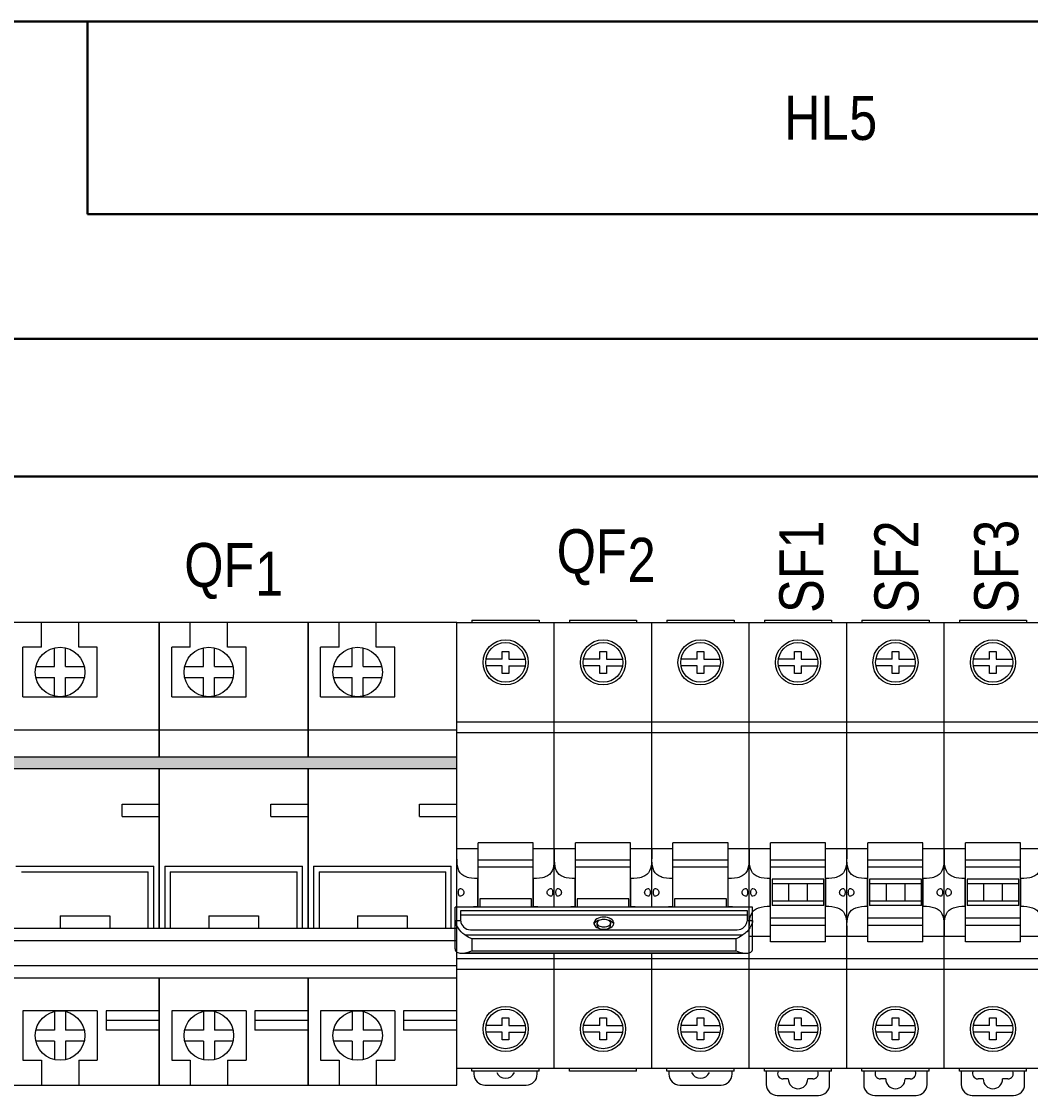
# Model space of a CAD drawing. Header units: millimetres. Extents: x -6000 to 26000, y -6000 to 26000.
# Drawn here: x 98.85 to 124.33, y -4927.49 to -4900.34 of the extents above; entities that cross this region are included whole.
import ezdxf

# ---------------------------------------------------------------- set-up
doc = ezdxf.new("R2010")
doc.units = ezdxf.units.MM
doc.header["$MEASUREMENT"] = 0
for name, color, linetype, lineweight in [('Чертеж и Рисунок_Ном._пера__1', 7, 'Continuous', 15), ('Чертеж и Рисунок_Ном._пера__2', 8, 'Continuous', 15), ('Чертеж и Рисунок_Ном._пера__21', 7, 'Continuous', 30), ('Чертеж и Рисунок_Ном._пера__7', 7, 'Continuous', 15)]:
    doc.layers.add(name, color=color, linetype=linetype, lineweight=lineweight)
doc.styles.add('СГЕНЕРИР_СТИЛЬ_1', font='')
doc.styles.get('СГЕНЕРИР_СТИЛЬ_1').set_extended_font_data('Arial Narrow')

msp = doc.modelspace()

# ---------------------------------------------------------------- hatches: boundary and pattern name
at = {"layer": 'Чертеж и Рисунок_Ном._пера__2', "linetype": 'Continuous', "lineweight": 15}
msp.add_hatch(color=8, dxfattribs=at).paths.add_polyline_path([(98.567, -4918.924), (98.567, -4919.224), (109.843, -4919.224), (109.843, -4918.924)])

# ---------------------------------------------------------------- linework, layer by layer
at = {"layer": 'Чертеж и Рисунок_Ном._пера__2', "color": 8, "linetype": 'Continuous', "lineweight": 15}
for p, q in [((98.567, -4918.924), (109.843, -4918.924)), ((98.567, -4919.224), (109.843, -4919.224))]:
    msp.add_line(p, q, dxfattribs=at)
at = {"layer": 'Чертеж и Рисунок_Ном._пера__21', "color": 7, "linetype": 'Continuous', "lineweight": 30}
for p, q in [((77.532, -4900.341), (161.043, -4900.341)), ((100.509, -4900.341), (138.066, -4900.341)), ((100.509, -4905.209), (100.509, -4900.341)), ((138.066, -4905.209), (100.509, -4905.209)), ((85.187, -4908.361), (153.36, -4908.361)), ((153.36, -4911.838), (85.187, -4911.838))]:
    msp.add_line(p, q, dxfattribs=at)
at = {"layer": 'Чертеж и Рисунок_Ном._пера__7', "color": 7, "linetype": 'Continuous', "lineweight": 15}
for p, q in [((99.35, -4916.159), (99.35, -4915.532)), ((100.29, -4916.159), (100.29, -4915.532)), ((103.109, -4916.159), (103.109, -4915.532)), ((104.048, -4916.159), (104.048, -4915.532)), ((106.867, -4916.159), (106.867, -4915.532)), ((107.807, -4916.159), (107.807, -4915.532)), ((109.843, -4922.724), (109.843, -4915.54)), ((117.229, -4915.54), (109.843, -4915.54)), ((110.225, -4915.47), (110.225, -4915.54)), ((110.225, -4915.47), (111.922, -4915.47)), ((111.922, -4915.47), (111.922, -4915.54)), ((112.305, -4922.724), (112.305, -4915.54)), ((112.687, -4915.47), (112.687, -4915.54)), ((112.687, -4915.47), (114.384, -4915.47)), ((114.384, -4915.47), (114.384, -4915.54)), ((114.767, -4922.724), (114.767, -4915.54)), ((115.149, -4915.47), (115.149, -4915.54)), ((115.149, -4915.47), (116.846, -4915.47)), ((116.846, -4915.47), (116.846, -4915.54)), ((117.229, -4926.807), (117.229, -4915.54)), ((119.691, -4915.54), (117.229, -4915.54)), ((117.229, -4922.724), (117.229, -4915.54)), ((117.611, -4915.47), (117.611, -4915.54)), ((117.611, -4915.47), (119.308, -4915.47)), ((119.308, -4915.47), (119.308, -4915.54)), ((119.691, -4926.807), (119.691, -4915.54)), ((119.691, -4926.807), (119.691, -4915.54)), ((122.153, -4915.54), (119.691, -4915.54)), ((120.073, -4915.47), (120.073, -4915.54)), ((120.073, -4915.47), (121.77, -4915.47)), ((121.77, -4915.47), (121.77, -4915.54)), ((122.153, -4926.807), (122.153, -4915.54)), ((122.153, -4926.807), (122.153, -4915.54)), ((124.615, -4915.54), (122.153, -4915.54)), ((122.536, -4915.47), (122.536, -4915.54)), ((122.536, -4915.47), (124.233, -4915.47)), ((124.233, -4915.47), (124.233, -4915.54)), ((99.35, -4916.159), (98.88, -4916.159)), ((98.88, -4917.412), (98.88, -4916.159)), ((99.681, -4916.646), (99.681, -4916.174)), ((99.959, -4916.646), (99.959, -4916.174)), ((100.759, -4916.159), (100.29, -4916.159)), ((100.759, -4917.412), (100.759, -4916.159)), ((103.109, -4916.159), (102.639, -4916.159)), ((102.639, -4917.412), (102.639, -4916.159)), ((103.439, -4916.646), (103.439, -4916.174)), ((103.718, -4916.646), (103.718, -4916.174)), ((104.518, -4916.159), (104.048, -4916.159)), ((104.518, -4917.412), (104.518, -4916.159)), ((106.867, -4916.159), (106.397, -4916.159)), ((106.397, -4917.412), (106.397, -4916.159)), ((107.198, -4916.646), (107.198, -4916.174)), ((107.476, -4916.646), (107.476, -4916.174)), ((108.277, -4916.159), (107.807, -4916.159)), ((108.277, -4917.412), (108.277, -4916.159)), ((110.99, -4916.458), (110.99, -4916.263)), ((110.99, -4916.263), (111.157, -4916.263)), ((111.157, -4916.263), (111.157, -4916.458)), ((113.452, -4916.458), (113.452, -4916.263)), ((113.452, -4916.263), (113.619, -4916.263)), ((113.619, -4916.263), (113.619, -4916.458)), ((115.914, -4916.458), (115.914, -4916.263)), ((115.914, -4916.263), (116.081, -4916.263)), ((116.081, -4916.263), (116.081, -4916.458)), ((118.376, -4916.458), (118.376, -4916.263)), ((118.376, -4916.263), (118.543, -4916.263)), ((118.543, -4916.263), (118.543, -4916.458)), ((120.839, -4916.458), (120.839, -4916.263)), ((120.839, -4916.263), (121.005, -4916.263)), ((121.005, -4916.263), (121.005, -4916.458)), ((123.301, -4916.458), (123.301, -4916.263)), ((123.301, -4916.263), (123.467, -4916.263)), ((123.467, -4916.263), (123.467, -4916.458)), ((99.209, -4916.646), (99.681, -4916.646)), ((99.371, -4916.646), (99.681, -4916.646)), ((99.959, -4916.646), (100.431, -4916.646)), ((102.968, -4916.646), (103.439, -4916.646)), ((103.13, -4916.646), (103.439, -4916.646)), ((103.718, -4916.646), (104.189, -4916.646)), ((106.726, -4916.646), (107.198, -4916.646)), ((106.888, -4916.646), (107.198, -4916.646)), ((107.476, -4916.646), (107.948, -4916.646)), ((110.99, -4916.458), (110.58, -4916.458)), ((110.99, -4916.625), (110.58, -4916.625)), ((110.99, -4916.82), (110.99, -4916.625)), ((111.157, -4916.458), (111.567, -4916.458)), ((111.157, -4916.625), (111.157, -4916.82)), ((111.157, -4916.625), (111.567, -4916.625)), ((113.452, -4916.458), (113.042, -4916.458)), ((113.452, -4916.625), (113.042, -4916.625)), ((113.452, -4916.82), (113.452, -4916.625)), ((113.619, -4916.458), (114.03, -4916.458)), ((113.619, -4916.625), (113.619, -4916.82)), ((113.619, -4916.625), (114.03, -4916.625)), ((115.914, -4916.458), (115.504, -4916.458)), ((115.914, -4916.625), (115.504, -4916.625)), ((115.914, -4916.82), (115.914, -4916.625)), ((116.081, -4916.458), (116.492, -4916.458)), ((116.081, -4916.625), (116.081, -4916.82)), ((116.081, -4916.625), (116.492, -4916.625)), ((118.376, -4916.458), (117.966, -4916.458)), ((118.376, -4916.625), (117.966, -4916.625)), ((118.376, -4916.82), (118.376, -4916.625)), ((118.543, -4916.458), (118.954, -4916.458)), ((118.543, -4916.625), (118.543, -4916.82)), ((118.543, -4916.625), (118.954, -4916.625)), ((120.839, -4916.458), (120.428, -4916.458)), ((120.839, -4916.625), (120.428, -4916.625)), ((120.839, -4916.82), (120.839, -4916.625)), ((121.005, -4916.458), (121.416, -4916.458)), ((121.005, -4916.625), (121.005, -4916.82)), ((121.005, -4916.625), (121.416, -4916.625)), ((123.301, -4916.458), (122.89, -4916.458)), ((123.301, -4916.625), (122.89, -4916.625)), ((123.301, -4916.82), (123.301, -4916.625)), ((123.467, -4916.458), (123.878, -4916.458)), ((123.467, -4916.625), (123.467, -4916.82)), ((123.467, -4916.625), (123.878, -4916.625)), ((99.209, -4916.924), (99.681, -4916.924)), ((99.681, -4917.396), (99.681, -4916.924)), ((99.959, -4917.396), (99.959, -4916.924)), ((99.959, -4916.924), (100.431, -4916.924)), ((102.968, -4916.924), (103.439, -4916.924)), ((103.439, -4917.396), (103.439, -4916.924)), ((103.718, -4917.396), (103.718, -4916.924)), ((103.718, -4916.924), (104.189, -4916.924)), ((106.726, -4916.924), (107.198, -4916.924)), ((107.198, -4917.396), (107.198, -4916.924)), ((107.476, -4917.396), (107.476, -4916.924)), ((107.476, -4916.924), (107.948, -4916.924)), ((111.157, -4916.82), (110.99, -4916.82)), ((113.619, -4916.82), (113.452, -4916.82)), ((116.081, -4916.82), (115.914, -4916.82)), ((118.543, -4916.82), (118.376, -4916.82)), ((121.005, -4916.82), (120.839, -4916.82)), ((123.467, -4916.82), (123.301, -4916.82)), ((98.88, -4917.412), (100.759, -4917.412)), ((102.639, -4917.412), (104.518, -4917.412)), ((106.397, -4917.412), (108.277, -4917.412)), ((109.843, -4918.044), (117.229, -4918.044)), ((117.229, -4918.044), (119.691, -4918.044)), ((119.691, -4918.044), (122.153, -4918.044)), ((122.153, -4918.044), (124.615, -4918.044)), ((98.567, -4918.247), (102.326, -4918.247)), ((102.326, -4918.247), (106.084, -4918.247)), ((106.084, -4918.247), (109.843, -4918.247)), ((117.229, -4918.322), (109.843, -4918.322)), ((119.691, -4918.322), (117.229, -4918.322)), ((122.153, -4918.322), (119.691, -4918.322)), ((124.615, -4918.322), (122.153, -4918.322)), ((101.386, -4920.126), (102.326, -4920.126)), ((105.144, -4920.126), (106.084, -4920.126)), ((108.903, -4920.126), (109.843, -4920.126)), ((101.386, -4920.439), (102.326, -4920.439)), ((105.144, -4920.439), (106.084, -4920.439)), ((108.903, -4920.439), (109.843, -4920.439)), ((109.843, -4921.241), (110.378, -4921.241)), ((110.378, -4922.724), (110.378, -4921.103)), ((111.769, -4921.103), (110.378, -4921.103)), ((111.769, -4922.724), (111.769, -4921.103)), ((111.769, -4921.241), (112.84, -4921.241)), ((112.84, -4922.724), (112.84, -4921.103)), ((114.231, -4921.103), (112.84, -4921.103)), ((114.231, -4922.724), (114.231, -4921.103)), ((114.231, -4921.241), (115.302, -4921.241)), ((116.693, -4921.103), (115.302, -4921.103)), ((115.302, -4922.724), (115.302, -4921.103)), ((116.693, -4922.724), (116.693, -4921.103)), ((116.693, -4921.241), (117.229, -4921.241)), ((117.229, -4921.241), (117.764, -4921.241)), ((117.764, -4923.606), (117.764, -4921.103)), ((119.155, -4921.103), (117.764, -4921.103)), ((119.155, -4923.606), (119.155, -4921.103)), ((119.155, -4921.241), (119.691, -4921.241)), ((119.691, -4921.241), (120.226, -4921.241)), ((120.226, -4923.606), (120.226, -4921.103)), ((121.617, -4921.103), (120.226, -4921.103)), ((121.617, -4923.606), (121.617, -4921.103)), ((121.617, -4921.241), (122.153, -4921.241)), ((122.153, -4921.241), (122.689, -4921.241)), ((122.689, -4923.606), (122.689, -4921.103)), ((124.08, -4921.103), (122.689, -4921.103)), ((124.08, -4923.606), (124.08, -4921.103)), ((124.08, -4921.241), (124.615, -4921.241)), ((110.378, -4921.535), (111.769, -4921.535)), ((112.84, -4921.535), (114.231, -4921.535)), ((115.302, -4921.535), (116.693, -4921.535)), ((117.764, -4921.535), (119.155, -4921.535)), ((120.226, -4921.535), (121.617, -4921.535)), ((122.689, -4921.535), (124.08, -4921.535)), ((98.706, -4921.692), (102.186, -4921.692)), ((98.845, -4921.831), (102.047, -4921.831)), ((102.465, -4921.692), (105.945, -4921.692)), ((102.604, -4921.831), (105.806, -4921.831)), ((106.223, -4921.692), (109.703, -4921.692)), ((106.363, -4921.831), (109.564, -4921.831)), ((110.378, -4921.707), (111.769, -4921.707)), ((112.84, -4921.707), (114.231, -4921.707)), ((115.302, -4921.707), (116.693, -4921.707)), ((117.764, -4921.707), (119.155, -4921.707)), ((120.226, -4921.707), (121.617, -4921.707)), ((122.689, -4921.707), (124.08, -4921.707)), ((110.371, -4922.703), (110.371, -4922.006)), ((110.378, -4922.006), (110.371, -4922.006)), ((111.776, -4922.006), (111.769, -4922.006)), ((111.776, -4922.703), (111.776, -4922.006)), ((112.833, -4922.703), (112.833, -4922.006)), ((112.84, -4922.006), (112.833, -4922.006)), ((114.238, -4922.006), (114.231, -4922.006)), ((114.238, -4922.703), (114.238, -4922.006)), ((115.302, -4922.006), (115.295, -4922.006)), ((115.295, -4922.703), (115.295, -4922.006)), ((116.7, -4922.006), (116.693, -4922.006)), ((116.7, -4922.703), (116.7, -4922.006)), ((117.757, -4922.703), (117.757, -4922.006)), ((117.764, -4922.006), (117.757, -4922.006)), ((117.806, -4922.021), (117.806, -4922.139)), ((119.114, -4922.021), (117.806, -4922.021)), ((117.806, -4922.139), (117.806, -4922.688)), ((117.973, -4922.139), (117.806, -4922.139)), ((118.696, -4922.139), (117.973, -4922.139)), ((118.223, -4922.139), (118.224, -4922.57)), ((119.114, -4922.139), (118.696, -4922.139)), ((118.696, -4922.139), (118.696, -4922.57)), ((119.114, -4922.139), (119.114, -4922.021)), ((119.114, -4922.688), (119.114, -4922.139)), ((119.162, -4922.006), (119.155, -4922.006)), ((119.162, -4922.703), (119.162, -4922.006)), ((120.22, -4922.703), (120.22, -4922.006)), ((120.226, -4922.006), (120.22, -4922.006)), ((120.268, -4922.021), (120.268, -4922.139)), ((121.576, -4922.021), (120.268, -4922.021)), ((120.268, -4922.139), (120.268, -4922.688)), ((120.435, -4922.139), (120.268, -4922.139)), ((121.158, -4922.139), (120.435, -4922.139)), ((120.685, -4922.139), (120.686, -4922.57)), ((121.576, -4922.139), (121.158, -4922.139)), ((121.158, -4922.139), (121.158, -4922.57)), ((121.576, -4922.139), (121.576, -4922.021)), ((121.576, -4922.688), (121.576, -4922.139)), ((121.624, -4922.006), (121.617, -4922.006)), ((121.624, -4922.703), (121.624, -4922.006)), ((122.682, -4922.703), (122.682, -4922.006)), ((122.689, -4922.006), (122.682, -4922.006)), ((122.73, -4922.021), (122.73, -4922.139)), ((124.038, -4922.021), (122.73, -4922.021)), ((122.73, -4922.139), (122.73, -4922.688)), ((122.897, -4922.139), (122.73, -4922.139)), ((123.621, -4922.139), (122.897, -4922.139)), ((123.148, -4922.139), (123.148, -4922.57)), ((123.621, -4922.139), (123.62, -4922.57)), ((124.038, -4922.139), (123.621, -4922.139)), ((124.038, -4922.139), (124.038, -4922.021)), ((124.038, -4922.688), (124.038, -4922.139)), ((124.086, -4922.006), (124.08, -4922.006)), ((124.086, -4922.703), (124.086, -4922.006)), ((110.42, -4922.516), (110.42, -4922.724)), ((111.727, -4922.516), (110.42, -4922.516)), ((111.727, -4922.724), (111.727, -4922.516)), ((114.19, -4922.516), (112.882, -4922.516)), ((112.882, -4922.516), (112.882, -4922.724)), ((114.19, -4922.724), (114.19, -4922.516)), ((116.652, -4922.516), (115.344, -4922.516)), ((115.344, -4922.516), (115.344, -4922.724)), ((116.652, -4922.724), (116.652, -4922.516)), ((117.806, -4922.57), (119.114, -4922.57)), ((119.114, -4922.688), (117.806, -4922.688)), ((120.268, -4922.57), (121.576, -4922.57)), ((121.576, -4922.688), (120.268, -4922.688)), ((122.73, -4922.57), (124.038, -4922.57)), ((124.038, -4922.688), (122.73, -4922.688)), ((99.82, -4922.945), (101.073, -4922.945)), ((99.82, -4922.945), (99.82, -4923.258)), ((101.073, -4922.945), (101.073, -4923.258)), ((103.578, -4922.945), (104.831, -4922.945)), ((103.578, -4922.945), (103.578, -4923.258)), ((104.831, -4922.945), (104.831, -4923.258)), ((107.337, -4922.945), (108.59, -4922.945)), ((107.337, -4922.945), (107.337, -4923.258)), ((108.59, -4922.945), (108.59, -4923.258)), ((109.801, -4923.779), (109.801, -4922.724)), ((117.312, -4922.724), (109.801, -4922.724)), ((109.94, -4923.084), (109.94, -4922.809)), ((109.94, -4922.809), (117.173, -4922.809)), ((109.94, -4922.919), (117.173, -4922.919)), ((110.371, -4922.703), (110.378, -4922.703)), ((111.769, -4922.703), (111.776, -4922.703)), ((112.833, -4922.703), (112.84, -4922.703)), ((114.231, -4922.703), (114.238, -4922.703)), ((115.295, -4922.703), (115.302, -4922.703)), ((116.693, -4922.703), (116.7, -4922.703)), ((117.173, -4922.809), (117.173, -4923.084)), ((117.312, -4923.779), (117.312, -4922.724)), ((117.757, -4922.703), (117.764, -4922.703)), ((119.155, -4922.703), (119.162, -4922.703)), ((120.22, -4922.703), (120.226, -4922.703)), ((121.617, -4922.703), (121.624, -4922.703)), ((122.682, -4922.703), (122.689, -4922.703)), ((124.08, -4922.703), (124.086, -4922.703)), ((109.801, -4923.066), (109.94, -4923.066)), ((113.39, -4923.188), (113.39, -4923.133)), ((113.724, -4923.188), (113.724, -4923.133)), ((117.173, -4923.066), (117.312, -4923.066)), ((119.155, -4923.005), (117.764, -4923.005)), ((117.764, -4923.181), (119.155, -4923.181)), ((121.617, -4923.005), (120.226, -4923.005)), ((120.226, -4923.181), (121.617, -4923.181)), ((124.08, -4923.005), (122.689, -4923.005)), ((122.689, -4923.181), (124.08, -4923.181)), ((98.567, -4923.258), (109.843, -4923.258)), ((110.044, -4923.429), (117.069, -4923.429)), ((110.19, -4923.301), (116.923, -4923.301)), ((117.764, -4923.468), (117.229, -4923.468)), ((119.691, -4923.468), (119.155, -4923.468)), ((120.226, -4923.468), (119.691, -4923.468)), ((122.153, -4923.468), (121.617, -4923.468)), ((122.689, -4923.468), (122.153, -4923.468)), ((124.615, -4923.468), (124.08, -4923.468)), ((98.567, -4923.571), (109.843, -4923.571)), ((110.218, -4923.527), (110.218, -4923.832)), ((116.895, -4923.527), (110.218, -4923.527)), ((116.895, -4923.832), (116.895, -4923.527)), ((119.155, -4923.606), (117.764, -4923.606)), ((121.617, -4923.606), (120.226, -4923.606)), ((124.08, -4923.606), (122.689, -4923.606)), ((109.843, -4926.807), (109.843, -4923.858)), ((109.843, -4924.025), (117.229, -4924.025)), ((109.952, -4923.889), (110.044, -4923.883)), ((109.952, -4923.889), (117.161, -4923.889)), ((110.044, -4923.883), (117.069, -4923.883)), ((110.218, -4923.832), (116.895, -4923.832)), ((112.305, -4926.807), (112.305, -4923.889)), ((114.767, -4926.807), (114.767, -4923.889)), ((117.229, -4926.807), (117.229, -4923.881)), ((117.229, -4924.025), (119.691, -4924.025)), ((119.691, -4924.025), (122.153, -4924.025)), ((122.153, -4924.025), (124.615, -4924.025)), ((98.567, -4924.198), (109.843, -4924.198)), ((117.229, -4924.303), (109.843, -4924.303)), ((119.691, -4924.303), (117.229, -4924.303)), ((122.153, -4924.303), (119.691, -4924.303)), ((124.615, -4924.303), (122.153, -4924.303)), ((98.567, -4924.511), (109.843, -4924.511)), ((98.88, -4925.346), (98.88, -4926.599)), ((100.759, -4925.346), (98.88, -4925.346)), ((99.681, -4925.362), (99.681, -4925.834)), ((99.959, -4925.362), (99.959, -4925.834)), ((100.759, -4925.346), (100.759, -4926.599)), ((102.326, -4925.346), (100.981, -4925.346)), ((100.981, -4925.346), (100.981, -4925.834)), ((102.639, -4925.346), (102.639, -4926.599)), ((104.518, -4925.346), (102.639, -4925.346)), ((103.439, -4925.362), (103.439, -4925.834)), ((103.718, -4925.362), (103.718, -4925.834)), ((104.518, -4925.346), (104.518, -4926.599)), ((106.084, -4925.346), (104.74, -4925.346)), ((104.74, -4925.346), (104.74, -4925.834)), ((106.397, -4925.346), (106.397, -4926.599)), ((108.277, -4925.346), (106.397, -4925.346)), ((107.198, -4925.362), (107.198, -4925.834)), ((107.476, -4925.362), (107.476, -4925.834)), ((108.277, -4925.346), (108.277, -4926.599)), ((109.843, -4925.346), (108.499, -4925.346)), ((108.499, -4925.346), (108.499, -4925.834)), ((102.326, -4925.59), (100.981, -4925.59)), ((106.084, -4925.59), (104.74, -4925.59)), ((109.843, -4925.59), (108.499, -4925.59)), ((110.99, -4925.527), (111.157, -4925.527)), ((110.99, -4925.722), (110.99, -4925.527)), ((111.157, -4925.527), (111.157, -4925.722)), ((113.452, -4925.527), (113.619, -4925.527)), ((113.452, -4925.722), (113.452, -4925.527)), ((113.619, -4925.527), (113.619, -4925.722)), ((115.914, -4925.527), (116.081, -4925.527)), ((115.914, -4925.722), (115.914, -4925.527)), ((116.081, -4925.527), (116.081, -4925.722)), ((118.376, -4925.527), (118.543, -4925.527)), ((118.376, -4925.722), (118.376, -4925.527)), ((118.543, -4925.527), (118.543, -4925.722)), ((120.839, -4925.527), (121.005, -4925.527)), ((120.839, -4925.722), (120.839, -4925.527)), ((121.005, -4925.527), (121.005, -4925.722)), ((123.301, -4925.527), (123.467, -4925.527)), ((123.301, -4925.722), (123.301, -4925.527)), ((123.467, -4925.527), (123.467, -4925.722)), ((99.681, -4925.834), (99.209, -4925.834)), ((100.431, -4925.834), (99.959, -4925.834)), ((102.326, -4925.834), (100.981, -4925.834)), ((103.439, -4925.834), (102.968, -4925.834)), ((104.189, -4925.834), (103.718, -4925.834)), ((106.084, -4925.834), (104.74, -4925.834)), ((107.198, -4925.834), (106.726, -4925.834)), ((107.948, -4925.834), (107.476, -4925.834)), ((109.843, -4925.834), (108.499, -4925.834)), ((110.99, -4925.722), (110.58, -4925.722)), ((110.99, -4925.889), (110.58, -4925.889)), ((110.99, -4926.084), (110.99, -4925.889)), ((111.157, -4925.722), (111.567, -4925.722)), ((111.157, -4925.889), (111.567, -4925.889)), ((111.157, -4925.889), (111.157, -4926.084)), ((113.452, -4925.722), (113.042, -4925.722)), ((113.452, -4925.889), (113.042, -4925.889)), ((113.452, -4926.084), (113.452, -4925.889)), ((113.619, -4925.722), (114.03, -4925.722)), ((113.619, -4925.889), (114.03, -4925.889)), ((113.619, -4925.889), (113.619, -4926.084)), ((115.914, -4925.722), (115.504, -4925.722)), ((115.914, -4925.889), (115.504, -4925.889)), ((115.914, -4926.084), (115.914, -4925.889)), ((116.081, -4925.722), (116.492, -4925.722)), ((116.081, -4925.889), (116.492, -4925.889)), ((116.081, -4925.889), (116.081, -4926.084)), ((118.376, -4925.722), (117.966, -4925.722)), ((118.376, -4925.889), (117.966, -4925.889)), ((118.376, -4926.084), (118.376, -4925.889)), ((118.543, -4925.722), (118.954, -4925.722)), ((118.543, -4925.889), (118.954, -4925.889)), ((118.543, -4925.889), (118.543, -4926.084)), ((120.839, -4925.722), (120.428, -4925.722)), ((120.839, -4925.889), (120.428, -4925.889)), ((120.839, -4926.084), (120.839, -4925.889)), ((121.005, -4925.722), (121.416, -4925.722)), ((121.005, -4925.889), (121.416, -4925.889)), ((121.005, -4925.889), (121.005, -4926.084)), ((123.301, -4925.722), (122.89, -4925.722)), ((123.301, -4925.889), (122.89, -4925.889)), ((123.301, -4926.084), (123.301, -4925.889)), ((123.467, -4925.722), (123.878, -4925.722)), ((123.467, -4925.889), (123.878, -4925.889)), ((123.467, -4925.889), (123.467, -4926.084)), ((99.681, -4926.112), (99.209, -4926.112)), ((99.681, -4926.112), (99.681, -4926.584)), ((99.959, -4926.112), (99.959, -4926.584)), ((100.269, -4926.112), (99.959, -4926.112)), ((100.431, -4926.112), (99.959, -4926.112)), ((103.439, -4926.112), (102.968, -4926.112)), ((103.439, -4926.112), (103.439, -4926.584)), ((103.718, -4926.112), (103.718, -4926.584)), ((104.027, -4926.112), (103.718, -4926.112)), ((104.189, -4926.112), (103.718, -4926.112)), ((107.198, -4926.112), (106.726, -4926.112)), ((107.198, -4926.112), (107.198, -4926.584)), ((107.476, -4926.112), (107.476, -4926.584)), ((107.786, -4926.112), (107.476, -4926.112)), ((107.948, -4926.112), (107.476, -4926.112)), ((111.157, -4926.084), (110.99, -4926.084)), ((113.619, -4926.084), (113.452, -4926.084)), ((116.081, -4926.084), (115.914, -4926.084)), ((118.543, -4926.084), (118.376, -4926.084)), ((121.005, -4926.084), (120.839, -4926.084)), ((123.467, -4926.084), (123.301, -4926.084)), ((98.88, -4926.599), (99.35, -4926.599)), ((99.35, -4926.599), (99.35, -4927.226)), ((100.29, -4926.599), (100.759, -4926.599)), ((100.29, -4926.599), (100.29, -4927.226)), ((102.639, -4926.599), (103.109, -4926.599)), ((103.109, -4926.599), (103.109, -4927.226)), ((104.048, -4926.599), (104.518, -4926.599)), ((104.048, -4926.599), (104.048, -4927.226)), ((106.397, -4926.599), (106.867, -4926.599)), ((106.867, -4926.599), (106.867, -4927.226)), ((107.807, -4926.599), (108.277, -4926.599)), ((107.807, -4926.599), (107.807, -4927.226)), ((117.229, -4926.807), (109.843, -4926.807)), ((110.225, -4926.877), (110.225, -4926.807)), ((111.922, -4926.877), (110.225, -4926.877)), ((110.274, -4926.877), (110.274, -4926.946)), ((111.874, -4926.946), (111.874, -4926.877)), ((111.922, -4926.877), (111.922, -4926.807)), ((112.687, -4926.877), (112.687, -4926.807)), ((114.384, -4926.877), (112.687, -4926.877)), ((114.384, -4926.877), (114.384, -4926.807)), ((115.149, -4926.877), (115.149, -4926.807)), ((116.846, -4926.877), (115.149, -4926.877)), ((115.198, -4926.877), (115.198, -4926.946)), ((116.798, -4926.946), (116.798, -4926.877)), ((116.846, -4926.877), (116.846, -4926.807)), ((119.691, -4926.807), (117.229, -4926.807)), ((117.611, -4926.877), (117.611, -4926.807)), ((119.308, -4926.877), (117.611, -4926.877)), ((117.66, -4926.877), (117.66, -4927.21)), ((119.26, -4927.21), (119.26, -4926.877)), ((119.308, -4926.877), (119.308, -4926.807)), ((122.153, -4926.807), (119.691, -4926.807)), ((120.073, -4926.877), (120.073, -4926.807)), ((121.77, -4926.877), (120.073, -4926.877)), ((120.122, -4926.877), (120.122, -4927.21)), ((121.722, -4927.21), (121.722, -4926.877)), ((121.77, -4926.877), (121.77, -4926.807)), ((124.615, -4926.807), (122.153, -4926.807)), ((122.536, -4926.877), (122.536, -4926.807)), ((124.233, -4926.877), (122.536, -4926.877)), ((122.584, -4926.877), (122.584, -4927.21)), ((124.184, -4927.21), (124.184, -4926.877)), ((124.233, -4926.877), (124.233, -4926.807)), ((110.552, -4927.224), (111.595, -4927.224)), ((115.476, -4927.224), (116.519, -4927.224)), ((118.214, -4927.071), (118.084, -4927.071)), ((118.835, -4927.071), (118.706, -4927.071)), ((120.676, -4927.071), (120.546, -4927.071)), ((121.298, -4927.071), (121.168, -4927.071)), ((123.138, -4927.071), (123.008, -4927.071)), ((123.76, -4927.071), (123.63, -4927.071)), ((117.938, -4927.489), (118.982, -4927.489)), ((120.4, -4927.489), (121.444, -4927.489)), ((122.862, -4927.489), (123.906, -4927.489))]:
    msp.add_line(p, q, dxfattribs=at)
for points in [[(102.326, -4918.924), (102.326, -4915.532), (98.567, -4915.532), (98.567, -4927.226), (102.326, -4927.226), (102.326, -4924.511)], [(106.084, -4918.924), (106.084, -4915.532), (102.326, -4915.532), (102.326, -4918.924)], [(106.084, -4924.511), (106.084, -4927.226), (109.843, -4927.226), (109.843, -4915.532), (106.084, -4915.532), (106.084, -4918.924)], [(102.326, -4923.258), (102.326, -4919.224)], [(102.326, -4919.224), (102.326, -4923.258)], [(106.084, -4923.258), (106.084, -4919.224)], [(106.084, -4919.224), (106.084, -4923.258)], [(101.386, -4920.439), (101.386, -4920.126)], [(105.144, -4920.439), (105.144, -4920.126)], [(108.903, -4920.439), (108.903, -4920.126)], [(102.047, -4923.258), (102.047, -4921.831)], [(102.186, -4923.258), (102.186, -4921.692)], [(102.465, -4921.692), (102.465, -4923.258)], [(102.604, -4921.831), (102.604, -4923.258)], [(105.806, -4923.258), (105.806, -4921.831)], [(105.945, -4923.258), (105.945, -4921.692)], [(106.223, -4921.692), (106.223, -4923.258)], [(106.363, -4921.831), (106.363, -4923.258)], [(109.564, -4923.258), (109.564, -4921.831)], [(109.703, -4923.258), (109.703, -4921.692)], [(102.326, -4924.511), (102.326, -4927.226), (106.084, -4927.226), (106.084, -4924.511)]]:
    msp.add_lwpolyline(points, dxfattribs=at)
at = {"layer": 'Чертеж и Рисунок_Ном._пера__7', "color": 7, "linetype": 'Continuous', "lineweight": 15, "flags": 128}
for points in [[(110.371, -4922.006), (110.292, -4922.003), (110.215, -4921.996), (110.143, -4921.983), (110.108, -4921.974), (110.076, -4921.964), (110.017, -4921.937), (109.968, -4921.902), (109.928, -4921.86), (109.897, -4921.809), (109.876, -4921.752), (109.861, -4921.689), (109.852, -4921.621), (109.847, -4921.55), (109.844, -4921.475), (109.843, -4921.399), (109.843, -4921.32), (109.843, -4921.241)], [(112.305, -4921.241), (112.305, -4921.32), (112.304, -4921.399), (112.303, -4921.475), (112.301, -4921.55), (112.296, -4921.621), (112.286, -4921.689), (112.272, -4921.752), (112.25, -4921.809), (112.22, -4921.86), (112.18, -4921.902), (112.13, -4921.937), (112.072, -4921.964), (112.039, -4921.974), (112.005, -4921.983), (111.932, -4921.996), (111.855, -4922.003), (111.776, -4922.006)], [(112.833, -4922.006), (112.754, -4922.003), (112.677, -4921.996), (112.605, -4921.983), (112.57, -4921.974), (112.538, -4921.964), (112.479, -4921.937), (112.43, -4921.902), (112.39, -4921.86), (112.36, -4921.809), (112.338, -4921.752), (112.323, -4921.689), (112.314, -4921.621), (112.309, -4921.55), (112.306, -4921.475), (112.305, -4921.399), (112.305, -4921.32), (112.305, -4921.241)], [(114.767, -4921.241), (114.767, -4921.32), (114.767, -4921.399), (114.765, -4921.475), (114.763, -4921.55), (114.758, -4921.621), (114.748, -4921.689), (114.734, -4921.752), (114.712, -4921.809), (114.682, -4921.86), (114.642, -4921.902), (114.592, -4921.937), (114.534, -4921.964), (114.501, -4921.974), (114.467, -4921.983), (114.394, -4921.996), (114.317, -4922.003), (114.238, -4922.006)], [(115.295, -4922.006), (115.216, -4922.003), (115.139, -4921.996), (115.067, -4921.983), (115.032, -4921.974), (115, -4921.964), (114.941, -4921.937), (114.892, -4921.902), (114.852, -4921.86), (114.822, -4921.809), (114.8, -4921.752), (114.785, -4921.689), (114.776, -4921.621), (114.771, -4921.55), (114.768, -4921.475), (114.767, -4921.399), (114.767, -4921.32), (114.767, -4921.241)], [(117.229, -4921.241), (117.229, -4921.32), (117.229, -4921.399), (117.228, -4921.475), (117.225, -4921.55), (117.22, -4921.621), (117.21, -4921.689), (117.196, -4921.752), (117.174, -4921.809), (117.144, -4921.86), (117.104, -4921.902), (117.054, -4921.937), (116.996, -4921.964), (116.963, -4921.974), (116.929, -4921.983), (116.856, -4921.996), (116.779, -4922.003), (116.7, -4922.006)], [(117.757, -4922.006), (117.678, -4922.003), (117.602, -4921.996), (117.529, -4921.983), (117.495, -4921.974), (117.462, -4921.964), (117.403, -4921.937), (117.354, -4921.902), (117.314, -4921.86), (117.284, -4921.809), (117.262, -4921.752), (117.247, -4921.689), (117.238, -4921.621), (117.233, -4921.55), (117.23, -4921.475), (117.229, -4921.399), (117.229, -4921.241)], [(119.691, -4921.241), (119.691, -4921.399), (119.69, -4921.475), (119.687, -4921.55), (119.682, -4921.621), (119.673, -4921.689), (119.658, -4921.752), (119.636, -4921.809), (119.606, -4921.86), (119.566, -4921.902), (119.516, -4921.937), (119.458, -4921.964), (119.425, -4921.974), (119.391, -4921.983), (119.318, -4921.996), (119.241, -4922.003), (119.162, -4922.006)], [(120.22, -4922.006), (120.141, -4922.003), (120.064, -4921.996), (119.991, -4921.983), (119.957, -4921.974), (119.924, -4921.964), (119.865, -4921.937), (119.816, -4921.902), (119.776, -4921.86), (119.746, -4921.809), (119.724, -4921.752), (119.709, -4921.689), (119.7, -4921.621), (119.695, -4921.55), (119.692, -4921.475), (119.691, -4921.399), (119.691, -4921.241)], [(122.153, -4921.241), (122.153, -4921.399), (122.152, -4921.475), (122.149, -4921.55), (122.144, -4921.621), (122.135, -4921.689), (122.12, -4921.752), (122.098, -4921.809), (122.068, -4921.86), (122.028, -4921.902), (121.979, -4921.937), (121.92, -4921.964), (121.887, -4921.974), (121.853, -4921.983), (121.78, -4921.996), (121.703, -4922.003), (121.624, -4922.006)], [(122.682, -4922.006), (122.603, -4922.003), (122.526, -4921.996), (122.453, -4921.983), (122.419, -4921.974), (122.386, -4921.964), (122.327, -4921.937), (122.278, -4921.902), (122.238, -4921.86), (122.208, -4921.809), (122.186, -4921.752), (122.171, -4921.689), (122.162, -4921.621), (122.157, -4921.55), (122.154, -4921.475), (122.153, -4921.399), (122.153, -4921.241)], [(124.615, -4921.241), (124.615, -4921.399), (124.614, -4921.475), (124.611, -4921.55), (124.606, -4921.621), (124.597, -4921.689), (124.582, -4921.752), (124.56, -4921.809), (124.53, -4921.86), (124.49, -4921.902), (124.441, -4921.937), (124.382, -4921.964), (124.349, -4921.974), (124.315, -4921.983), (124.242, -4921.996), (124.165, -4922.003), (124.086, -4922.006)], [(109.883, -4922.354), (109.884, -4922.334), (109.887, -4922.315), (109.891, -4922.297), (109.897, -4922.283), (109.905, -4922.271), (109.914, -4922.263), (109.925, -4922.259), (109.936, -4922.257)], [(109.936, -4922.452), (109.925, -4922.45), (109.914, -4922.446), (109.905, -4922.438), (109.897, -4922.426), (109.891, -4922.412), (109.887, -4922.394), (109.884, -4922.375), (109.883, -4922.354)], [(109.936, -4922.257), (109.963, -4922.264), (109.976, -4922.272), (109.989, -4922.282), (110.002, -4922.296), (110.012, -4922.313), (110.02, -4922.333), (110.023, -4922.354)], [(110.023, -4922.354), (110.02, -4922.376), (110.012, -4922.396), (110.002, -4922.413), (109.989, -4922.427), (109.976, -4922.437), (109.963, -4922.445), (109.936, -4922.452)], [(112.125, -4922.354), (112.127, -4922.333), (112.135, -4922.313), (112.146, -4922.296), (112.158, -4922.282), (112.171, -4922.272), (112.185, -4922.264), (112.211, -4922.257)], [(112.211, -4922.452), (112.185, -4922.445), (112.171, -4922.437), (112.158, -4922.427), (112.146, -4922.413), (112.135, -4922.396), (112.127, -4922.376), (112.125, -4922.354)], [(112.211, -4922.257), (112.223, -4922.259), (112.233, -4922.263), (112.242, -4922.271), (112.25, -4922.283), (112.256, -4922.297), (112.261, -4922.315), (112.263, -4922.334), (112.264, -4922.354)], [(112.264, -4922.354), (112.263, -4922.375), (112.261, -4922.394), (112.256, -4922.412), (112.25, -4922.426), (112.242, -4922.438), (112.233, -4922.446), (112.223, -4922.45), (112.211, -4922.452)], [(112.345, -4922.354), (112.346, -4922.334), (112.349, -4922.315), (112.353, -4922.297), (112.359, -4922.283), (112.367, -4922.271), (112.376, -4922.263), (112.387, -4922.259), (112.398, -4922.257)], [(112.398, -4922.452), (112.387, -4922.45), (112.376, -4922.446), (112.367, -4922.438), (112.359, -4922.426), (112.353, -4922.412), (112.349, -4922.394), (112.346, -4922.375), (112.345, -4922.354)], [(112.398, -4922.257), (112.425, -4922.264), (112.438, -4922.272), (112.451, -4922.282), (112.464, -4922.296), (112.474, -4922.313), (112.482, -4922.333), (112.485, -4922.354)], [(112.485, -4922.354), (112.482, -4922.376), (112.474, -4922.396), (112.464, -4922.413), (112.451, -4922.427), (112.438, -4922.437), (112.425, -4922.445), (112.398, -4922.452)], [(114.587, -4922.354), (114.589, -4922.333), (114.597, -4922.313), (114.608, -4922.296), (114.62, -4922.282), (114.633, -4922.272), (114.647, -4922.264), (114.673, -4922.257)], [(114.673, -4922.452), (114.647, -4922.445), (114.633, -4922.437), (114.62, -4922.427), (114.608, -4922.413), (114.597, -4922.396), (114.589, -4922.376), (114.587, -4922.354)], [(114.673, -4922.257), (114.685, -4922.259), (114.695, -4922.263), (114.704, -4922.271), (114.712, -4922.283), (114.718, -4922.297), (114.723, -4922.315), (114.725, -4922.334), (114.726, -4922.354)], [(114.726, -4922.354), (114.725, -4922.375), (114.723, -4922.394), (114.718, -4922.412), (114.712, -4922.426), (114.704, -4922.438), (114.695, -4922.446), (114.685, -4922.45), (114.673, -4922.452)], [(114.807, -4922.354), (114.808, -4922.334), (114.811, -4922.315), (114.815, -4922.297), (114.822, -4922.283), (114.829, -4922.271), (114.839, -4922.263), (114.849, -4922.259), (114.86, -4922.257)], [(114.86, -4922.452), (114.849, -4922.45), (114.839, -4922.446), (114.829, -4922.438), (114.822, -4922.426), (114.815, -4922.412), (114.811, -4922.394), (114.808, -4922.375), (114.807, -4922.354)], [(114.86, -4922.257), (114.887, -4922.264), (114.9, -4922.272), (114.914, -4922.282), (114.926, -4922.296), (114.937, -4922.313), (114.944, -4922.333), (114.947, -4922.354)], [(114.947, -4922.354), (114.944, -4922.376), (114.937, -4922.396), (114.926, -4922.413), (114.914, -4922.427), (114.9, -4922.437), (114.887, -4922.445), (114.86, -4922.452)], [(117.049, -4922.354), (117.052, -4922.333), (117.059, -4922.313), (117.07, -4922.296), (117.082, -4922.282), (117.095, -4922.272), (117.109, -4922.264), (117.135, -4922.257)], [(117.135, -4922.452), (117.109, -4922.445), (117.095, -4922.437), (117.082, -4922.427), (117.07, -4922.413), (117.059, -4922.396), (117.052, -4922.376), (117.049, -4922.354)], [(117.135, -4922.257), (117.147, -4922.259), (117.157, -4922.263), (117.166, -4922.271), (117.174, -4922.283), (117.18, -4922.297), (117.185, -4922.315), (117.188, -4922.334), (117.188, -4922.354)], [(117.188, -4922.354), (117.188, -4922.375), (117.185, -4922.394), (117.18, -4922.412), (117.174, -4922.426), (117.166, -4922.438), (117.157, -4922.446), (117.147, -4922.45), (117.135, -4922.452)], [(117.269, -4922.354), (117.27, -4922.334), (117.273, -4922.315), (117.277, -4922.297), (117.284, -4922.283), (117.291, -4922.271), (117.301, -4922.263), (117.311, -4922.259), (117.322, -4922.257)], [(117.322, -4922.452), (117.311, -4922.45), (117.301, -4922.446), (117.291, -4922.438), (117.284, -4922.426), (117.277, -4922.412), (117.273, -4922.394), (117.27, -4922.375), (117.269, -4922.354)], [(117.322, -4922.257), (117.349, -4922.264), (117.362, -4922.272), (117.376, -4922.282), (117.388, -4922.296), (117.399, -4922.313), (117.406, -4922.333), (117.409, -4922.354)], [(117.409, -4922.354), (117.406, -4922.376), (117.399, -4922.396), (117.388, -4922.413), (117.376, -4922.427), (117.362, -4922.437), (117.349, -4922.445), (117.322, -4922.452)], [(119.511, -4922.354), (119.514, -4922.333), (119.521, -4922.313), (119.532, -4922.296), (119.544, -4922.282), (119.557, -4922.272), (119.571, -4922.264), (119.597, -4922.257)], [(119.597, -4922.452), (119.571, -4922.445), (119.557, -4922.437), (119.544, -4922.427), (119.532, -4922.413), (119.521, -4922.396), (119.514, -4922.376), (119.511, -4922.354)], [(119.597, -4922.257), (119.609, -4922.259), (119.619, -4922.263), (119.628, -4922.271), (119.636, -4922.283), (119.642, -4922.297), (119.647, -4922.315), (119.65, -4922.334), (119.65, -4922.354)], [(119.65, -4922.354), (119.65, -4922.375), (119.647, -4922.394), (119.642, -4922.412), (119.636, -4922.426), (119.628, -4922.438), (119.619, -4922.446), (119.609, -4922.45), (119.597, -4922.452)], [(119.731, -4922.354), (119.732, -4922.334), (119.735, -4922.315), (119.739, -4922.297), (119.746, -4922.283), (119.753, -4922.271), (119.763, -4922.263), (119.773, -4922.259), (119.784, -4922.257)], [(119.784, -4922.452), (119.773, -4922.45), (119.763, -4922.446), (119.753, -4922.438), (119.746, -4922.426), (119.739, -4922.412), (119.735, -4922.394), (119.732, -4922.375), (119.731, -4922.354)], [(119.784, -4922.257), (119.811, -4922.264), (119.824, -4922.272), (119.838, -4922.282), (119.85, -4922.296), (119.861, -4922.313), (119.868, -4922.333), (119.871, -4922.354)], [(119.871, -4922.354), (119.868, -4922.376), (119.861, -4922.396), (119.85, -4922.413), (119.838, -4922.427), (119.824, -4922.437), (119.811, -4922.445), (119.784, -4922.452)], [(121.973, -4922.354), (121.976, -4922.333), (121.983, -4922.313), (121.994, -4922.296), (122.006, -4922.282), (122.02, -4922.272), (122.033, -4922.264), (122.06, -4922.257)], [(122.06, -4922.452), (122.033, -4922.445), (122.02, -4922.437), (122.006, -4922.427), (121.994, -4922.413), (121.983, -4922.396), (121.976, -4922.376), (121.973, -4922.354)], [(122.06, -4922.257), (122.071, -4922.259), (122.081, -4922.263), (122.09, -4922.271), (122.098, -4922.283), (122.104, -4922.297), (122.109, -4922.315), (122.112, -4922.334), (122.113, -4922.354)], [(122.113, -4922.354), (122.112, -4922.375), (122.109, -4922.394), (122.104, -4922.412), (122.098, -4922.426), (122.09, -4922.438), (122.081, -4922.446), (122.071, -4922.45), (122.06, -4922.452)], [(122.193, -4922.354), (122.194, -4922.334), (122.197, -4922.315), (122.202, -4922.297), (122.208, -4922.283), (122.216, -4922.271), (122.225, -4922.263), (122.235, -4922.259), (122.246, -4922.257)], [(122.246, -4922.452), (122.235, -4922.45), (122.225, -4922.446), (122.216, -4922.438), (122.208, -4922.426), (122.202, -4922.412), (122.197, -4922.394), (122.194, -4922.375), (122.193, -4922.354)], [(122.246, -4922.257), (122.273, -4922.264), (122.286, -4922.272), (122.3, -4922.282), (122.312, -4922.296), (122.323, -4922.313), (122.33, -4922.333), (122.333, -4922.354)], [(122.333, -4922.354), (122.33, -4922.376), (122.323, -4922.396), (122.312, -4922.413), (122.3, -4922.427), (122.286, -4922.437), (122.273, -4922.445), (122.246, -4922.452)], [(110.157, -4922.723), (110.262, -4922.708), (110.371, -4922.703)], [(111.776, -4922.703), (111.886, -4922.708), (111.99, -4922.723)], [(112.62, -4922.723), (112.724, -4922.708), (112.833, -4922.703)], [(114.238, -4922.703), (114.348, -4922.708), (114.452, -4922.723)], [(115.082, -4922.723), (115.186, -4922.708), (115.295, -4922.703)], [(116.7, -4922.703), (116.81, -4922.708), (116.914, -4922.723)], [(117.229, -4923.468), (117.229, -4923.31), (117.23, -4923.234), (117.233, -4923.159), (117.238, -4923.088), (117.247, -4923.02), (117.262, -4922.957), (117.284, -4922.9), (117.314, -4922.849), (117.354, -4922.807), (117.403, -4922.772), (117.462, -4922.745), (117.495, -4922.735), (117.529, -4922.726), (117.602, -4922.713), (117.678, -4922.706), (117.757, -4922.703)], [(119.162, -4922.703), (119.241, -4922.706), (119.318, -4922.713), (119.391, -4922.726), (119.425, -4922.735), (119.458, -4922.745), (119.516, -4922.772), (119.566, -4922.807), (119.606, -4922.849), (119.636, -4922.9), (119.658, -4922.957), (119.673, -4923.02), (119.682, -4923.088), (119.687, -4923.159), (119.69, -4923.234), (119.691, -4923.31), (119.691, -4923.468)], [(119.691, -4923.468), (119.691, -4923.31), (119.692, -4923.234), (119.695, -4923.159), (119.7, -4923.088), (119.709, -4923.02), (119.724, -4922.957), (119.746, -4922.9), (119.776, -4922.849), (119.816, -4922.807), (119.865, -4922.772), (119.924, -4922.745), (119.957, -4922.735), (119.991, -4922.726), (120.064, -4922.713), (120.141, -4922.706), (120.22, -4922.703)], [(121.624, -4922.703), (121.703, -4922.706), (121.78, -4922.713), (121.853, -4922.726), (121.887, -4922.735), (121.92, -4922.745), (121.979, -4922.772), (122.028, -4922.807), (122.068, -4922.849), (122.098, -4922.9), (122.12, -4922.957), (122.135, -4923.02), (122.144, -4923.088), (122.149, -4923.159), (122.152, -4923.234), (122.153, -4923.31), (122.153, -4923.468)], [(122.153, -4923.468), (122.153, -4923.31), (122.154, -4923.234), (122.157, -4923.159), (122.162, -4923.088), (122.171, -4923.02), (122.186, -4922.957), (122.208, -4922.9), (122.238, -4922.849), (122.278, -4922.807), (122.327, -4922.772), (122.386, -4922.745), (122.419, -4922.735), (122.453, -4922.726), (122.526, -4922.713), (122.603, -4922.706), (122.682, -4922.703)], [(124.086, -4922.703), (124.165, -4922.706), (124.242, -4922.713), (124.315, -4922.726), (124.349, -4922.735), (124.382, -4922.745), (124.441, -4922.772), (124.49, -4922.807), (124.53, -4922.849), (124.56, -4922.9), (124.582, -4922.957), (124.597, -4923.02), (124.606, -4923.088), (124.611, -4923.159), (124.614, -4923.234), (124.615, -4923.31), (124.615, -4923.468)], [(110.044, -4923.429), (109.994, -4923.391), (109.948, -4923.348), (109.907, -4923.301), (109.872, -4923.253), (109.842, -4923.203), (109.82, -4923.155), (109.806, -4923.108), (109.801, -4923.066)], [(109.94, -4923.084), (109.945, -4923.119), (109.96, -4923.155), (109.983, -4923.191), (110.013, -4923.225), (110.05, -4923.256), (110.093, -4923.28), (110.141, -4923.295), (110.19, -4923.301)], [(113.557, -4922.979), (113.508, -4922.982), (113.461, -4922.991), (113.418, -4923.005), (113.38, -4923.024), (113.348, -4923.047), (113.325, -4923.074), (113.311, -4923.103), (113.307, -4923.118), (113.306, -4923.133)], [(113.306, -4923.133), (113.307, -4923.148), (113.311, -4923.163), (113.325, -4923.192), (113.348, -4923.219), (113.38, -4923.242), (113.418, -4923.261), (113.461, -4923.276), (113.508, -4923.284), (113.557, -4923.287)], [(113.31, -4923.16), (113.317, -4923.143)], [(113.317, -4923.143), (113.34, -4923.111), (113.373, -4923.083), (113.416, -4923.06), (113.466, -4923.044)], [(113.39, -4923.133), (113.393, -4923.113), (113.402, -4923.094), (113.418, -4923.076), (113.439, -4923.06), (113.464, -4923.048), (113.493, -4923.038), (113.524, -4923.032), (113.557, -4923.03)], [(113.557, -4923.236), (113.524, -4923.234), (113.493, -4923.228), (113.464, -4923.219), (113.439, -4923.206), (113.418, -4923.19), (113.402, -4923.172), (113.393, -4923.153), (113.39, -4923.133)], [(113.39, -4923.188), (113.391, -4923.201), (113.395, -4923.213), (113.41, -4923.237), (113.421, -4923.248), (113.435, -4923.258), (113.467, -4923.275)], [(113.807, -4923.133), (113.806, -4923.118), (113.802, -4923.103), (113.788, -4923.074), (113.765, -4923.047), (113.734, -4923.024), (113.696, -4923.005), (113.652, -4922.991), (113.605, -4922.982), (113.557, -4922.979)], [(113.557, -4923.03), (113.589, -4923.032), (113.621, -4923.038), (113.649, -4923.048), (113.675, -4923.06), (113.695, -4923.076), (113.711, -4923.094), (113.72, -4923.113), (113.724, -4923.133)], [(113.557, -4923.287), (113.605, -4923.284), (113.652, -4923.276), (113.696, -4923.261), (113.734, -4923.242), (113.765, -4923.219), (113.788, -4923.192), (113.802, -4923.163), (113.806, -4923.148), (113.807, -4923.133)], [(113.724, -4923.133), (113.72, -4923.153), (113.711, -4923.172), (113.695, -4923.19), (113.675, -4923.206), (113.649, -4923.219), (113.621, -4923.228), (113.589, -4923.234), (113.557, -4923.236)], [(113.646, -4923.275), (113.678, -4923.258), (113.692, -4923.248), (113.703, -4923.237), (113.718, -4923.213), (113.722, -4923.201), (113.724, -4923.188)], [(113.647, -4923.044), (113.697, -4923.06), (113.74, -4923.083), (113.773, -4923.111), (113.796, -4923.143)], [(113.796, -4923.143), (113.803, -4923.16)], [(116.923, -4923.301), (116.973, -4923.295), (117.02, -4923.28), (117.063, -4923.256), (117.1, -4923.225), (117.131, -4923.191), (117.154, -4923.155), (117.162, -4923.137), (117.168, -4923.119), (117.173, -4923.084)], [(117.312, -4923.066), (117.308, -4923.108), (117.293, -4923.155), (117.271, -4923.203), (117.242, -4923.253), (117.206, -4923.301), (117.165, -4923.348), (117.143, -4923.37), (117.119, -4923.391), (117.069, -4923.429)], [(110.218, -4923.527), (110.13, -4923.482), (110.044, -4923.429)], [(117.069, -4923.429), (116.983, -4923.482), (116.895, -4923.527)], [(109.801, -4923.779), (109.804, -4923.807), (109.812, -4923.831), (109.825, -4923.85), (109.843, -4923.865), (109.865, -4923.877), (109.891, -4923.884), (109.92, -4923.888), (109.952, -4923.889)], [(117.161, -4923.889), (117.193, -4923.888), (117.222, -4923.884), (117.248, -4923.877), (117.27, -4923.865), (117.288, -4923.85), (117.301, -4923.831), (117.31, -4923.807), (117.312, -4923.779)], [(110.044, -4923.883), (110.087, -4923.877), (110.13, -4923.865), (110.174, -4923.85), (110.218, -4923.832)], [(116.895, -4923.832), (116.939, -4923.85), (116.983, -4923.865), (117.026, -4923.877), (117.069, -4923.883)], [(117.069, -4923.883), (117.117, -4923.888), (117.161, -4923.889)]]:
    msp.add_lwpolyline(points, dxfattribs=at)
at = {"layer": 'Чертеж и Рисунок_Ном._пера__7', "color": 7, "linetype": 'Continuous', "lineweight": 15}
for centre, radius in [((99.82, -4916.785), 0.626), ((103.578, -4916.785), 0.626), ((107.337, -4916.785), 0.626), ((111.074, -4916.541), 0.57), ((111.074, -4916.541), 0.501), ((113.536, -4916.541), 0.57), ((113.536, -4916.541), 0.501), ((115.998, -4916.541), 0.57), ((115.998, -4916.541), 0.501), ((118.46, -4916.541), 0.57), ((118.46, -4916.541), 0.501), ((120.922, -4916.541), 0.57), ((120.922, -4916.541), 0.501), ((123.384, -4916.541), 0.57), ((123.384, -4916.541), 0.501), ((99.82, -4925.973), 0.626), ((103.578, -4925.973), 0.626), ((107.337, -4925.973), 0.626), ((111.074, -4925.805), 0.57), ((111.074, -4925.805), 0.501), ((113.536, -4925.805), 0.57), ((113.536, -4925.805), 0.501), ((115.998, -4925.805), 0.57), ((115.998, -4925.805), 0.501), ((118.46, -4925.805), 0.57), ((118.46, -4925.805), 0.501), ((120.922, -4925.805), 0.57), ((120.922, -4925.805), 0.501), ((123.384, -4925.805), 0.57), ((123.384, -4925.805), 0.501)]:
    msp.add_circle(centre, radius, dxfattribs=at)
for centre, radius, start, end in [((110.552, -4926.946), 0.278, 180, 270), ((111.074, -4926.807), 0.246, 203.9426, 335.9963), ((111.595, -4926.946), 0.278, 270, 0), ((115.476, -4926.946), 0.278, 180, 270), ((115.998, -4926.807), 0.246, 203.9426, 335.9963), ((116.519, -4926.946), 0.278, 270, 0), ((118.084, -4926.932), 0.139, 154.0053, 270), ((118.835, -4926.932), 0.139, 270, 25.9947), ((120.546, -4926.932), 0.139, 154.0053, 270), ((121.298, -4926.932), 0.139, 270, 25.9947), ((123.008, -4926.932), 0.139, 154.0053, 270), ((123.76, -4926.932), 0.139, 270, 25.9947), ((117.938, -4927.21), 0.278, 180, 270), ((118.46, -4927.071), 0.246, 180, 0), ((118.982, -4927.21), 0.278, 270, 0), ((120.4, -4927.21), 0.278, 180, 270), ((120.922, -4927.071), 0.246, 180, 0), ((121.444, -4927.21), 0.278, 270, 0), ((122.862, -4927.21), 0.278, 180, 270), ((123.384, -4927.071), 0.246, 180, 0), ((123.906, -4927.21), 0.278, 270, 0)]:
    msp.add_arc(centre, radius, start, end, dxfattribs=at)

# ---------------------------------------------------------------- texts
at = {"layer": 'Чертеж и Рисунок_Ном._пера__1', "color": 7, "linetype": 'Continuous', "lineweight": 15, "char_height": 1.1128, "attachment_point": 7, "style": 'СГЕНЕРИР_СТИЛЬ_1'}
for s, insert in [('\\A1;{\\pql;\\fArial Narrow|b0|i0|c204|p34;HL}', (118.109, -4903.331)), ('\\A1;{\\pql;\\fArial Narrow|b0|i0|c204|p34;5}', (119.753, -4903.35)), ('\\A1;{\\pql;\\fArial Narrow|b0|i0|c204|p34;QF}', (112.365, -4914.592)), ('\\A1;{\\pql;\\fArial Narrow|b0|i0|c204|p34;2}', (114.156, -4914.505)), ('\\A1;{\\pql;\\fArial Narrow|b0|i0|c204|p34;QF}', (102.957, -4914.941)), ('\\A1;{\\pql;\\fArial Narrow|b0|i0|c204|p34;1}', (104.748, -4914.853))]:
    msp.add_mtext(s, dxfattribs=dict(at, insert=insert))
at = {"layer": 'Чертеж и Рисунок_Ном._пера__1', "color": 7, "linetype": 'Continuous', "lineweight": 15, "char_height": 1.1128, "attachment_point": 7, "rotation": 90, "style": 'СГЕНЕРИР_СТИЛЬ_1'}
for s, insert in [('\\A1;{\\pql;\\fArial Narrow|b0|i0|c204|p34;SF1}', (119.116, -4915.29)), ('\\A1;{\\pql;\\fArial Narrow|b0|i0|c204|p34;SF2}', (121.52, -4915.29)), ('\\A1;{\\pql;\\fArial Narrow|b0|i0|c204|p34;3}', (124.04, -4913.646)), ('\\A1;{\\pql;\\fArial Narrow|b0|i0|c204|p34;SF}', (124.04, -4915.29))]:
    msp.add_mtext(s, dxfattribs=dict(at, insert=insert))

doc.saveas('drawing.dxf')
